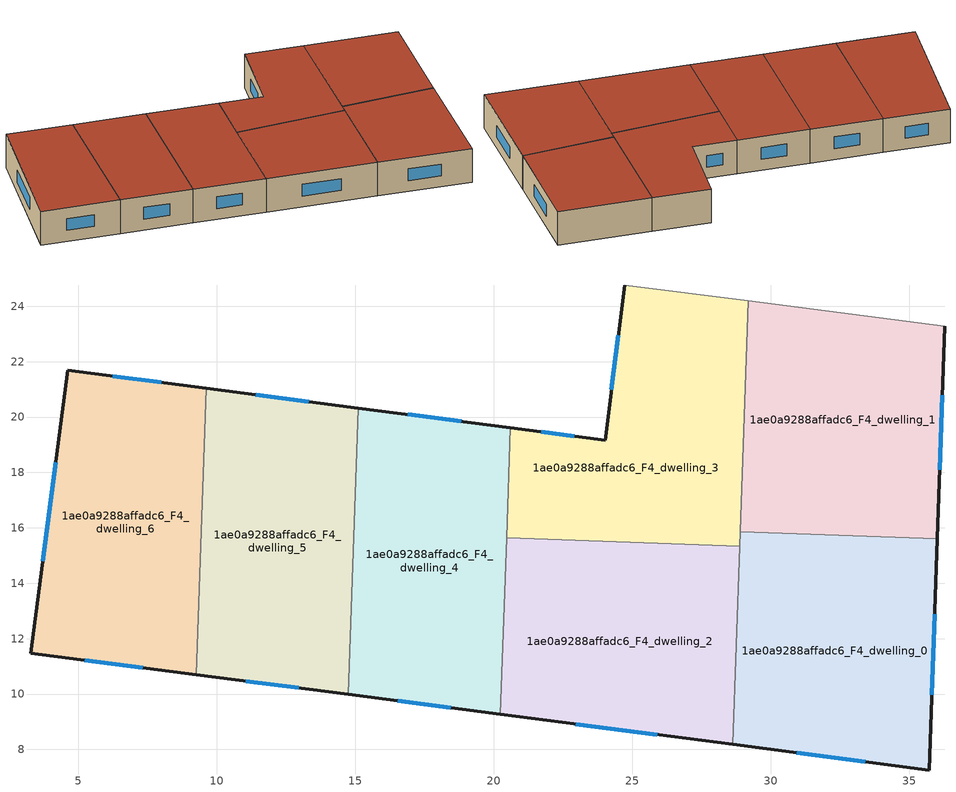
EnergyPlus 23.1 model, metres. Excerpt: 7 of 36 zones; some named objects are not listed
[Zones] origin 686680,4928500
1ae0a9288affadc6_F4_dwelling_0
 floor to 1ae0a9288affadc6_F3_dwelling_0 (EU_floor_Construction): 36.01,15.6 35.72,7.26 28.63,8.18 28.9,15.85 z12
 wall outside (EU_wall_Construction): 28.63,8.18 35.72,7.26 36.01,15.6 z12:15
 wall to 1ae0a9288affadc6_F4_dwelling_1 (EU_wall_Construction): 36.01,15.6 28.9,15.85 z12:15
 wall to 1ae0a9288affadc6_F4_dwelling_2 (EU_wall_Construction): 28.88,15.34 28.63,8.18 z12:15
 wall to 1ae0a9288affadc6_F4_dwelling_3 (EU_wall_Construction): 28.9,15.85 28.88,15.34 z12:15
 window (EU_Window_Construction): 35.81,9.97 35.92,12.89 / 30.94,7.88 33.41,7.56 z12.98:14.02
 roof outside (EU_roof_Construction): 35.72,7.26 36.01,15.6 28.9,15.85 28.63,8.18 z15
1ae0a9288affadc6_F4_dwelling_1
 floor to 1ae0a9288affadc6_F3_dwelling_1 (EU_floor_Construction): 36.28,23.28 36.01,15.6 28.9,15.85 29.19,24.19 z12
 wall outside (EU_wall_Construction): 36.01,15.6 36.28,23.28 z12:15
 wall adiabatic (EU_wall_Construction): 36.28,23.28 29.19,24.19 z12:15
 wall to 1ae0a9288affadc6_F4_dwelling_3 (EU_wall_Construction): 29.19,24.19 28.9,15.85 z12:15
 window (EU_Window_Construction): 36.1,18.1 36.19,20.78 z12.98:14.02
 roof outside (EU_roof_Construction): 36.01,15.6 36.28,23.28 29.19,24.19 28.9,15.85 z15
1ae0a9288affadc6_F4_dwelling_2
 floor to 1ae0a9288affadc6_F3_dwelling_2 (EU_floor_Construction): 28.88,15.34 28.63,8.18 20.24,9.27 20.46,15.64 z12
 wall outside (EU_wall_Construction): 20.24,9.27 28.63,8.18 z12:15
 wall to 1ae0a9288affadc6_F4_dwelling_3 (EU_wall_Construction): 28.88,15.34 20.46,15.64 z12:15
 wall to 1ae0a9288affadc6_F4_dwelling_4 (EU_wall_Construction): 20.46,15.64 20.24,9.27 z12:15
 window (EU_Window_Construction): 22.97,8.92 25.9,8.53 z12.98:14.02
 roof outside (EU_roof_Construction): 28.63,8.18 28.88,15.34 20.46,15.64 20.24,9.27 z15
1ae0a9288affadc6_F4_dwelling_3
 floor to 1ae0a9288affadc6_F3_dwelling_3 (EU_floor_Construction): 29.19,24.19 28.88,15.34 20.46,15.64 20.6,19.61 24.02,19.17 24.73,24.77 z12
 wall outside (EU_wall_Construction): 24.73,24.77 24.02,19.17 20.6,19.61 z12:15
 wall adiabatic (EU_wall_Construction): 29.19,24.19 24.73,24.77 z12:15
 wall to 1ae0a9288affadc6_F4_dwelling_4 (EU_wall_Construction): 20.6,19.61 20.46,15.64 z12:15
 window (EU_Window_Construction): 22.91,19.31 21.71,19.47 / 24.5,22.95 24.25,20.99 z12.98:14.02
 roof outside (EU_roof_Construction): 28.88,15.34 29.19,24.19 24.73,24.77 24.02,19.17 20.6,19.61 20.46,15.64 z15
1ae0a9288affadc6_F4_dwelling_4
 floor to 1ae0a9288affadc6_F3_dwelling_4 (EU_floor_Construction): 20.6,19.61 20.24,9.27 14.75,9.99 15.11,20.32 z12
 wall outside (EU_wall_Construction): 20.6,19.61 15.11,20.32 / 14.75,9.99 20.24,9.27 z12:15
 wall to 1ae0a9288affadc6_F4_dwelling_5 (EU_wall_Construction): 15.11,20.32 14.75,9.99 z12:15
 window (EU_Window_Construction): 18.82,19.84 16.9,20.09 / 16.54,9.75 18.46,9.5 z12.98:14.02
 roof outside (EU_roof_Construction): 20.24,9.27 20.6,19.61 15.11,20.32 14.75,9.99 z15
1ae0a9288affadc6_F4_dwelling_5
 floor to 1ae0a9288affadc6_F3_dwelling_5 (EU_floor_Construction): 15.11,20.32 14.75,9.99 9.26,10.7 9.63,21.04 z12
 wall outside (EU_wall_Construction): 15.11,20.32 9.63,21.04 / 9.26,10.7 14.75,9.99 z12:15
 wall to 1ae0a9288affadc6_F4_dwelling_6 (EU_wall_Construction): 9.63,21.04 9.26,10.7 z12:15
 window (EU_Window_Construction): 13.33,20.56 11.41,20.81 / 11.05,10.47 12.97,10.22 z12.98:14.02
 roof outside (EU_roof_Construction): 14.75,9.99 15.11,20.32 9.63,21.04 9.26,10.7 z15
1ae0a9288affadc6_F4_dwelling_6
 floor to 1ae0a9288affadc6_F3_dwelling_6 (EU_floor_Construction): 9.63,21.04 9.26,10.7 3.29,11.48 4.62,21.69 z12
 wall outside (EU_wall_Construction): 9.63,21.04 4.62,21.69 3.29,11.48 9.26,10.7 z12:15
 window (EU_Window_Construction): 4.19,18.37 3.72,14.8 / 8,21.25 6.25,21.48 / 5.23,11.22 7.32,10.95 z12.98:14.02
 roof outside (EU_roof_Construction): 9.26,10.7 9.63,21.04 4.62,21.69 3.29,11.48 z15
[Building]
EU S2 Campaign: North Axis=0; Terrain=City; Solar Distribution=FullExterior
[Site:Location]
Bologna: Latitude=44.5; Longitude=11.25; Time Zone=1; Elevation=37
[SizingPeriod:WeatherFileDays]
AnnualSizingPeriod: Begin Month=1; Begin Day of Month=1; End Month=12; End Day of Month=31; Day of Week for Start Day=Monday; Use Weather File Daylight Saving Period=No; Use Weather File Rain and Snow Indicators=No
[MATERIAL]
EU_InternalMass_Material: Roughness=MediumRough; Thickness=0.1; Conductivity=1; Density=1800; Specific Heat=900; Thermal Absorptance=0.9; Solar Absorptance=0.7; Visible Absorptance=0.7
[MATERIAL:NOMASS] Roughness=MediumRough; Thermal Absorptance=0.9; Solar Absorptance=0.7; Visible Absorptance=0.7
Name | Thermal Resistance
EU_wall_NoMass | 0.905828
EU_roof_NoMass | 0.37593
EU_floor_NoMass | 0.67114
[WINDOWMATERIAL:SIMPLEGLAZINGSYSTEM]
EU_Window_SimpleGlazing: UFactor=4.52486; Solar Heat Gain Coefficient=0.85; Visible Transmittance=0.85
[CONSTRUCTION]
EU_wall_Construction: EU_wall_NoMass
EU_roof_Construction: EU_roof_NoMass
EU_floor_Construction: EU_floor_NoMass
EU_Window_Construction: EU_Window_SimpleGlazing
EU_InternalMass_Construction: EU_InternalMass_Material
[ZONE] Type=1; Multiplier=1; Ceiling Height=autocalculate; Floor Area=autocalculate; Part of Total Floor Area=Yes
Name | Volume
1ae0a9288affadc6_F4_dwelling_0 | 171.031
1ae0a9288affadc6_F4_dwelling_1 | 171.037
1ae0a9288affadc6_F4_dwelling_2 | 171.045
1ae0a9288affadc6_F4_dwelling_3 | 171.015
1ae0a9288affadc6_F4_dwelling_4 | 171.023
1ae0a9288affadc6_F4_dwelling_5 | 171.03
1ae0a9288affadc6_F4_dwelling_6 | 171.019
[INTERNALMASS] Construction=EU_InternalMass_Construction
Name | Zone or ZoneList | Surface Area
1ae0a9288affadc6_F4_dwelling_0_EU_InternalMass | 1ae0a9288affadc6_F4_dwelling_0 | 57.0101
1ae0a9288affadc6_F4_dwelling_1_EU_InternalMass | 1ae0a9288affadc6_F4_dwelling_1 | 57.011
1ae0a9288affadc6_F4_dwelling_2_EU_InternalMass | 1ae0a9288affadc6_F4_dwelling_2 | 57.0114
1ae0a9288affadc6_F4_dwelling_3_EU_InternalMass | 1ae0a9288affadc6_F4_dwelling_3 | 57.0046
1ae0a9288affadc6_F4_dwelling_4_EU_InternalMass | 1ae0a9288affadc6_F4_dwelling_4 | 57.0077
1ae0a9288affadc6_F4_dwelling_5_EU_InternalMass | 1ae0a9288affadc6_F4_dwelling_5 | 57.01
1ae0a9288affadc6_F4_dwelling_6_EU_InternalMass | 1ae0a9288affadc6_F4_dwelling_6 | 57.0058
[OTHEREQUIPMENT] Fuel Type=Electricity; Design Level Calculation Method=Watts/Area; Power per Zone Floor Area=1; Fraction Latent=0; Fraction Radiant=0; Fraction Lost=0; Carbon Dioxide Generation Rate=0; EndUse Subcategory=EU_Step8_InternalGains
Name | Zone or ZoneList or Space or SpaceList | Schedule
EU_Step8_InternalGain_1ae0a9288affadc6_F4_dwelling_0_f000 | 1ae0a9288affadc6_F4_dwelling_0 | EU_Step8_GainSchedule_1ae0a9288affadc6_F4_dwelling_0_f000
EU_Step8_InternalGain_1ae0a9288affadc6_F4_dwelling_1_f000 | 1ae0a9288affadc6_F4_dwelling_1 | EU_Step8_GainSchedule_1ae0a9288affadc6_F4_dwelling_1_f000
EU_Step8_InternalGain_1ae0a9288affadc6_F4_dwelling_2_f000 | 1ae0a9288affadc6_F4_dwelling_2 | EU_Step8_GainSchedule_1ae0a9288affadc6_F4_dwelling_2_f000
EU_Step8_InternalGain_1ae0a9288affadc6_F4_dwelling_3_f000 | 1ae0a9288affadc6_F4_dwelling_3 | EU_Step8_GainSchedule_1ae0a9288affadc6_F4_dwelling_3_f000
EU_Step8_InternalGain_1ae0a9288affadc6_F4_dwelling_4_f000 | 1ae0a9288affadc6_F4_dwelling_4 | EU_Step8_GainSchedule_1ae0a9288affadc6_F4_dwelling_4_f000
EU_Step8_InternalGain_1ae0a9288affadc6_F4_dwelling_5_f000 | 1ae0a9288affadc6_F4_dwelling_5 | EU_Step8_GainSchedule_1ae0a9288affadc6_F4_dwelling_5_f000
EU_Step8_InternalGain_1ae0a9288affadc6_F4_dwelling_6_f000 | 1ae0a9288affadc6_F4_dwelling_6 | EU_Step8_GainSchedule_1ae0a9288affadc6_F4_dwelling_6_f000
[ZONEVENTILATION:DESIGNFLOWRATE] Schedule=EU_AlwaysOn; Design Flow Rate Calculation Method=AirChanges/Hour; Air Changes per Hour=0.73129; Ventilation Type=Natural; Fan Pressure Rise=0; Fan Total Efficiency=1; Constant Term Coefficient=1; Temperature Term Coefficient=0; Velocity Term Coefficient=0; Velocity Squared Term Coefficient=0; Minimum Indoor Temperature=-100; Maximum Indoor Temperature=100; Delta Temperature=-100; Minimum Outdoor Temperature=-100; Maximum Outdoor Temperature=100; Maximum Wind Speed=40
Name | Zone or ZoneList or Space or SpaceList
EU_ConstantAir_1ae0a9288affadc6_F4_dwelling_0 | 1ae0a9288affadc6_F4_dwelling_0
EU_ConstantAir_1ae0a9288affadc6_F4_dwelling_1 | 1ae0a9288affadc6_F4_dwelling_1
EU_ConstantAir_1ae0a9288affadc6_F4_dwelling_2 | 1ae0a9288affadc6_F4_dwelling_2
EU_ConstantAir_1ae0a9288affadc6_F4_dwelling_3 | 1ae0a9288affadc6_F4_dwelling_3
EU_ConstantAir_1ae0a9288affadc6_F4_dwelling_4 | 1ae0a9288affadc6_F4_dwelling_4
EU_ConstantAir_1ae0a9288affadc6_F4_dwelling_5 | 1ae0a9288affadc6_F4_dwelling_5
EU_ConstantAir_1ae0a9288affadc6_F4_dwelling_6 | 1ae0a9288affadc6_F4_dwelling_6
[HVACTEMPLATE:ZONE:IDEALLOADSAIRSYSTEM] System Availability Schedule=EU_AlwaysOn; Maximum Heating Supply Air Temperature=50; Minimum Cooling Supply Air Temperature=13; Maximum Heating Supply Air Humidity Ratio=0.0156; Minimum Cooling Supply Air Humidity Ratio=0.0077; Heating Limit=NoLimit; Cooling Limit=NoLimit; Heating Availability Schedule=EU_AlwaysOn; Cooling Availability Schedule=EU_CoolingOff; Dehumidification Control Type=ConstantSensibleHeatRatio; Cooling Sensible Heat Ratio=0.7; Dehumidification Setpoint=60; Humidification Control Type=None; Humidification Setpoint=30; Outdoor Air Method=None; Outdoor Air Flow Rate per Person=0.00944; Outdoor Air Flow Rate per Zone Floor Area=0; Outdoor Air Flow Rate per Zone=0; Demand Controlled Ventilation Type=None; Outdoor Air Economizer Type=NoEconomizer; Heat Recovery Type=None; Sensible Heat Recovery Effectiveness=0.7; Latent Heat Recovery Effectiveness=0.65
Name | Template Thermostat
1ae0a9288affadc6_F4_dwelling_0 | EU_HeatOnly_1ae0a9288affadc6_F4_dwelling_0
1ae0a9288affadc6_F4_dwelling_1 | EU_HeatOnly_1ae0a9288affadc6_F4_dwelling_1
1ae0a9288affadc6_F4_dwelling_2 | EU_HeatOnly_1ae0a9288affadc6_F4_dwelling_2
1ae0a9288affadc6_F4_dwelling_3 | EU_HeatOnly_1ae0a9288affadc6_F4_dwelling_3
1ae0a9288affadc6_F4_dwelling_4 | EU_HeatOnly_1ae0a9288affadc6_F4_dwelling_4
1ae0a9288affadc6_F4_dwelling_5 | EU_HeatOnly_1ae0a9288affadc6_F4_dwelling_5
1ae0a9288affadc6_F4_dwelling_6 | EU_HeatOnly_1ae0a9288affadc6_F4_dwelling_6
[SIZING:ZONE] Zone Cooling Design Supply Air Temperature Input Method=SupplyAirTemperature; Zone Cooling Design Supply Air Temperature=13; Zone Heating Design Supply Air Temperature Input Method=SupplyAirTemperature; Zone Heating Design Supply Air Temperature=50; Zone Cooling Design Supply Air Humidity Ratio=0.008; Zone Heating Design Supply Air Humidity Ratio=0.008; Cooling Design Air Flow Method=DesignDay; Cooling Design Air Flow Rate=0; Cooling Minimum Air Flow per Zone Floor Area=0.000762; Cooling Minimum Air Flow=0; Cooling Minimum Air Flow Fraction=0.2; Heating Design Air Flow Method=DesignDay; Heating Design Air Flow Rate=0; Heating Maximum Air Flow per Zone Floor Area=0.002032; Heating Maximum Air Flow=0.141576; Heating Maximum Air Flow Fraction=0.3; Account for Dedicated Outdoor Air System=No; Dedicated Outdoor Air System Control Strategy=NeutralSupplyAir; Dedicated Outdoor Air Low Setpoint Temperature for Design=autosize; Dedicated Outdoor Air High Setpoint Temperature for Design=autosize; Zone Load Sizing Method=Sensible Load Only No Latent Load; Zone Latent Cooling Design Supply Air Humidity Ratio Input Method=HumidityRatioDifference; Zone Cooling Design Supply Air Humidity Ratio Difference=0.005; Zone Latent Heating Design Supply Air Humidity Ratio Input Method=HumidityRatioDifference; Zone Humidification Design Supply Air Humidity Ratio Difference=0.005
1ae0a9288affadc6_F4_dwelling_0; 1ae0a9288affadc6_F4_dwelling_1; 1ae0a9288affadc6_F4_dwelling_2; 1ae0a9288affadc6_F4_dwelling_3; 1ae0a9288affadc6_F4_dwelling_4; 1ae0a9288affadc6_F4_dwelling_5; 1ae0a9288affadc6_F4_dwelling_6
[SCHEDULE:CONSTANT]
Name | Hourly Value
EU_AlwaysOn | 1
EU_CoolingOff | 0
[SCHEDULE:FILE] Column Number=1; Rows to Skip at Top=0; Number of Hours of Data=8760; Column Separator=Comma; Interpolate to Timestep=No; Minutes per Item=60; Adjust Schedule for Daylight Savings=Yes
Name | File
EU_Step8_GainSchedule_1ae0a9288affadc6_F4_dwelling_0_f000 | ../../schedules/1ae0a9288affadc6/1ae0a9288affadc6_F4_dwelling_0_f000_gain.csv
EU_Step8_GainSchedule_1ae0a9288affadc6_F4_dwelling_1_f000 | ../../schedules/1ae0a9288affadc6/1ae0a9288affadc6_F4_dwelling_1_f000_gain.csv
EU_Step8_GainSchedule_1ae0a9288affadc6_F4_dwelling_2_f000 | ../../schedules/1ae0a9288affadc6/1ae0a9288affadc6_F4_dwelling_2_f000_gain.csv
EU_Step8_GainSchedule_1ae0a9288affadc6_F4_dwelling_3_f000 | ../../schedules/1ae0a9288affadc6/1ae0a9288affadc6_F4_dwelling_3_f000_gain.csv
EU_Step8_GainSchedule_1ae0a9288affadc6_F4_dwelling_4_f000 | ../../schedules/1ae0a9288affadc6/1ae0a9288affadc6_F4_dwelling_4_f000_gain.csv
EU_Step8_GainSchedule_1ae0a9288affadc6_F4_dwelling_5_f000 | ../../schedules/1ae0a9288affadc6/1ae0a9288affadc6_F4_dwelling_5_f000_gain.csv
EU_Step8_GainSchedule_1ae0a9288affadc6_F4_dwelling_6_f000 | ../../schedules/1ae0a9288affadc6/1ae0a9288affadc6_F4_dwelling_6_f000_gain.csv
